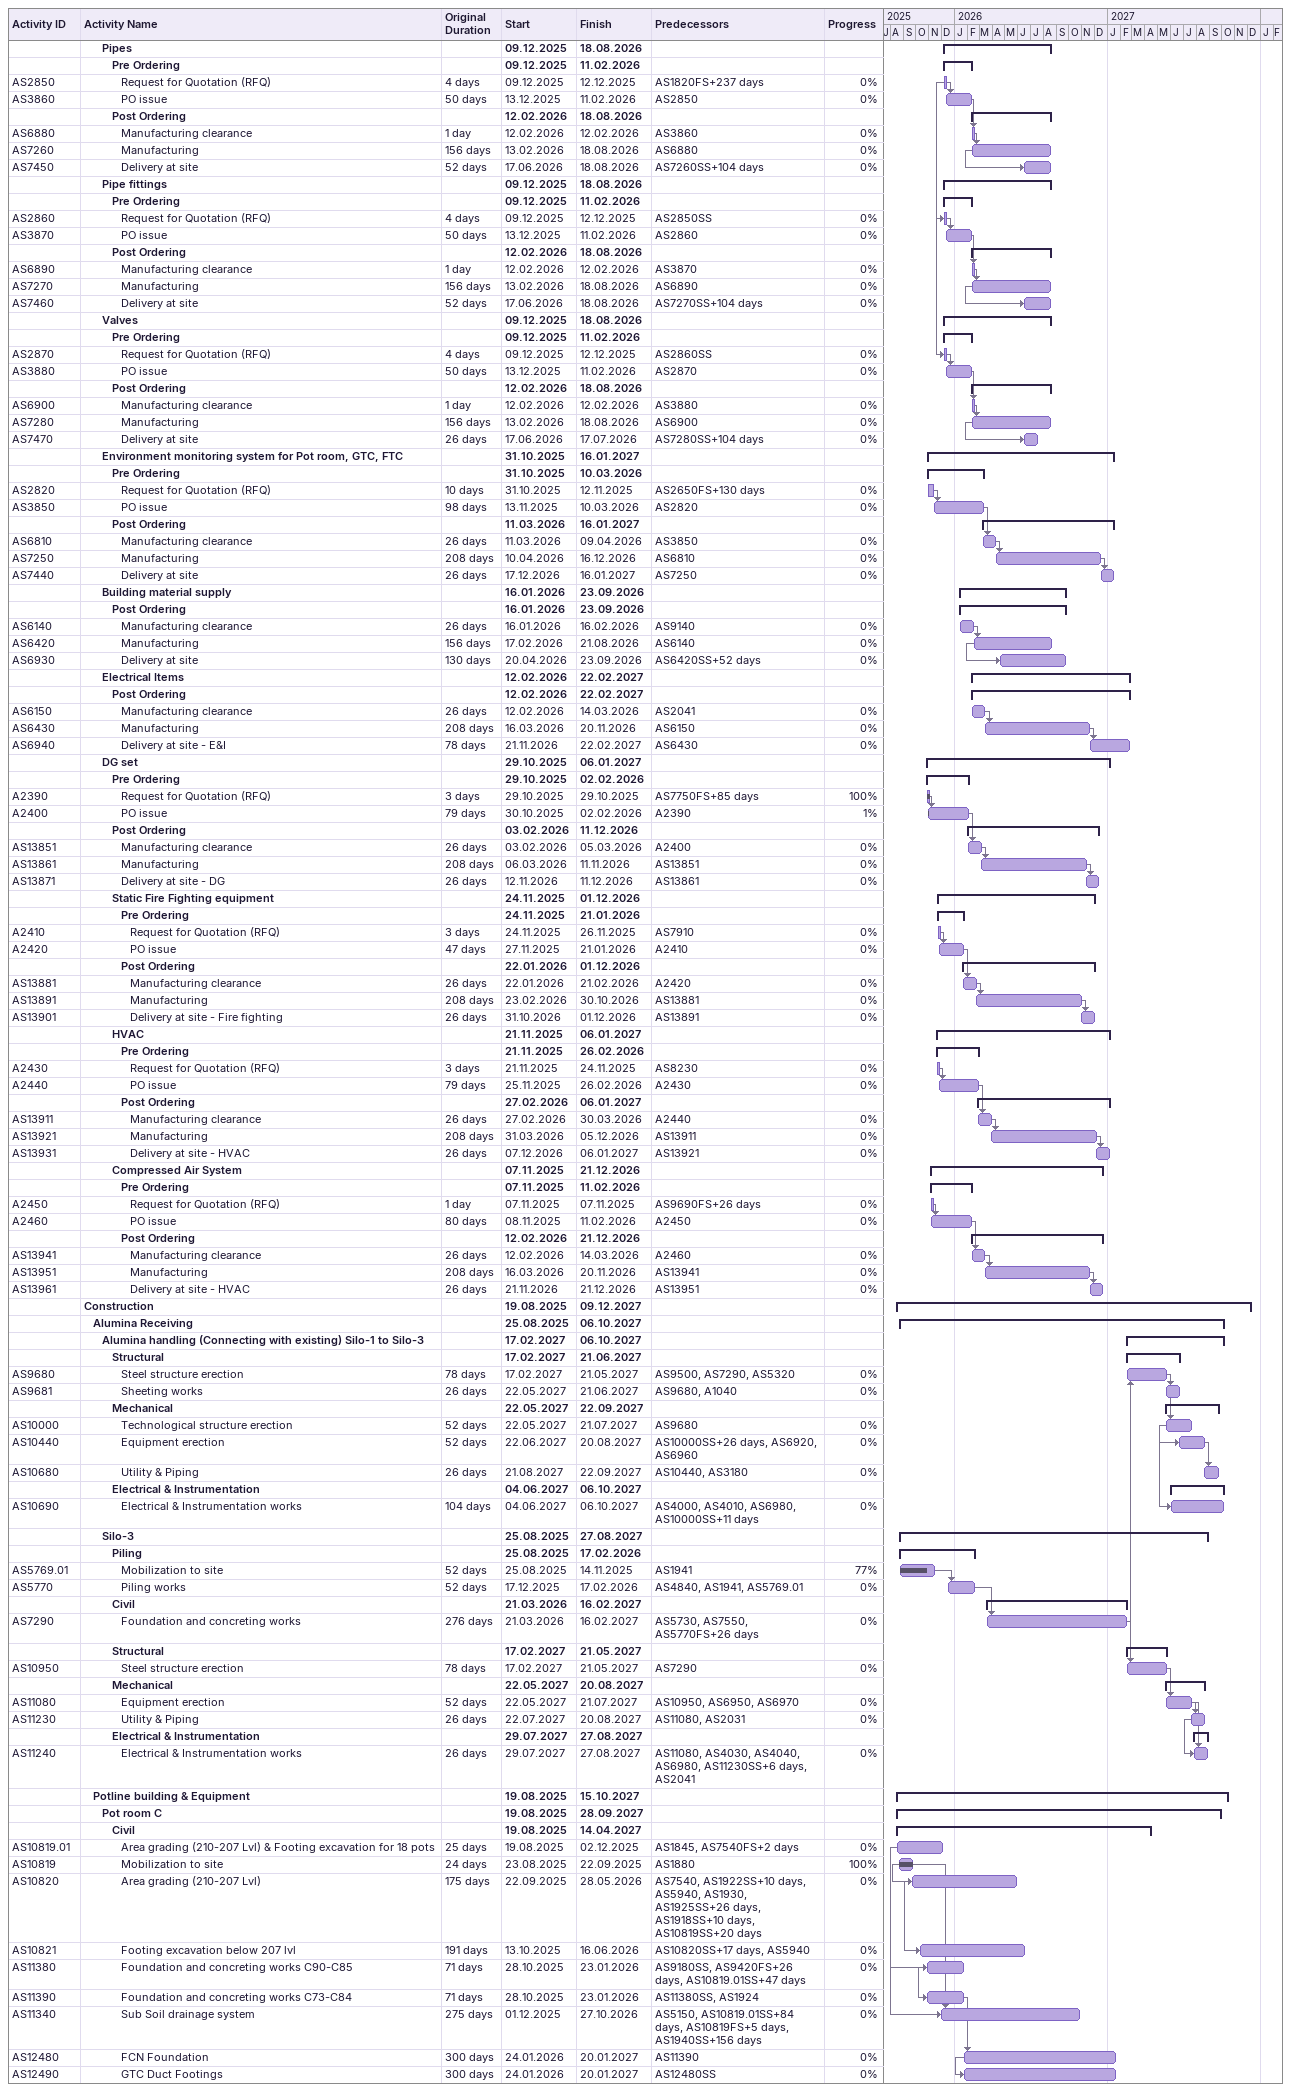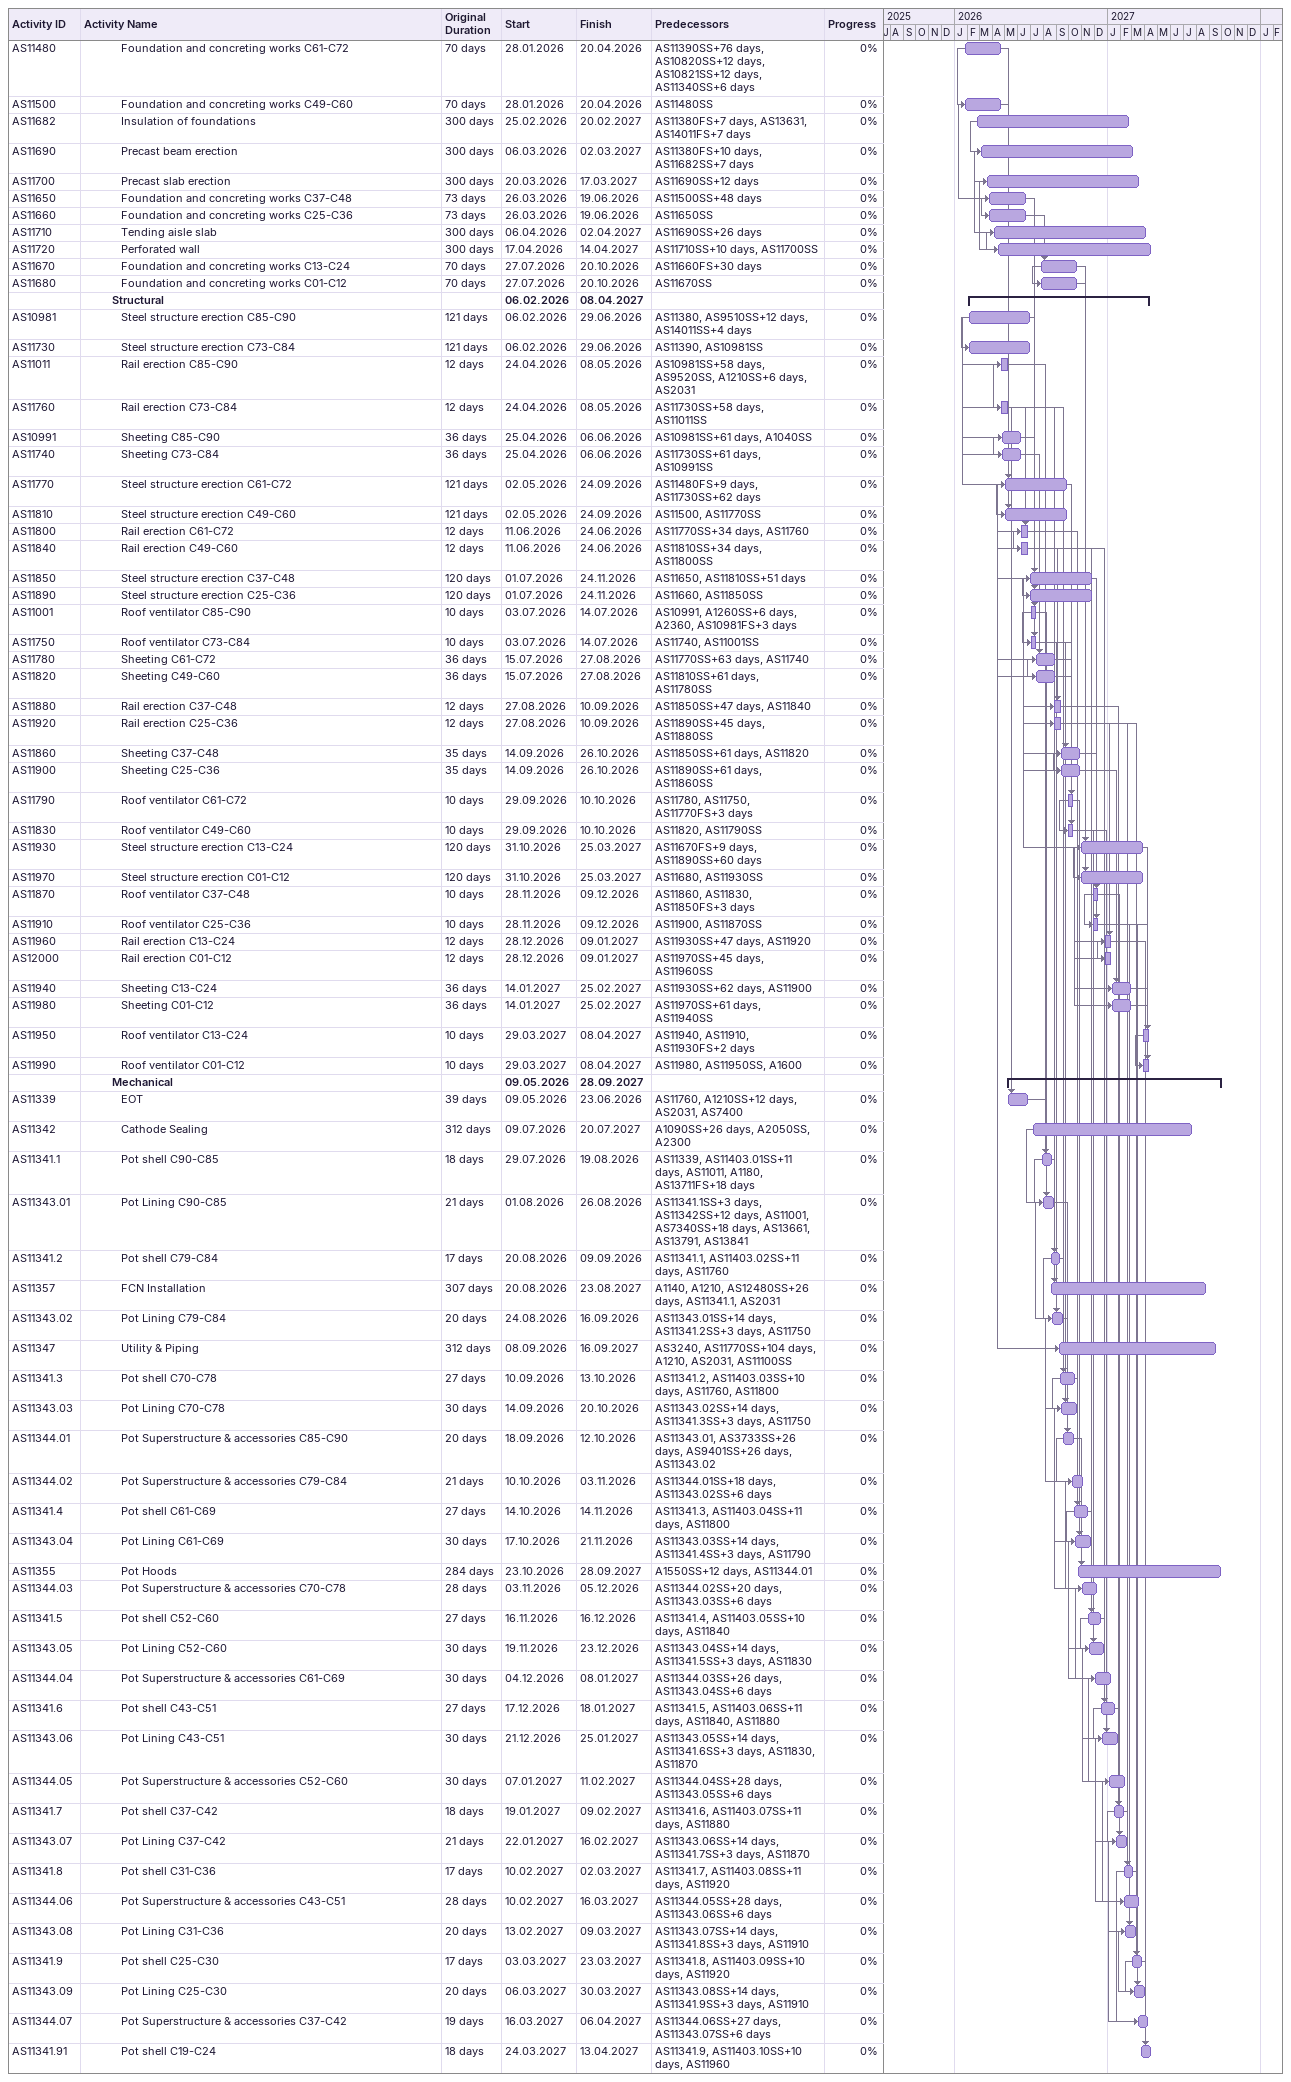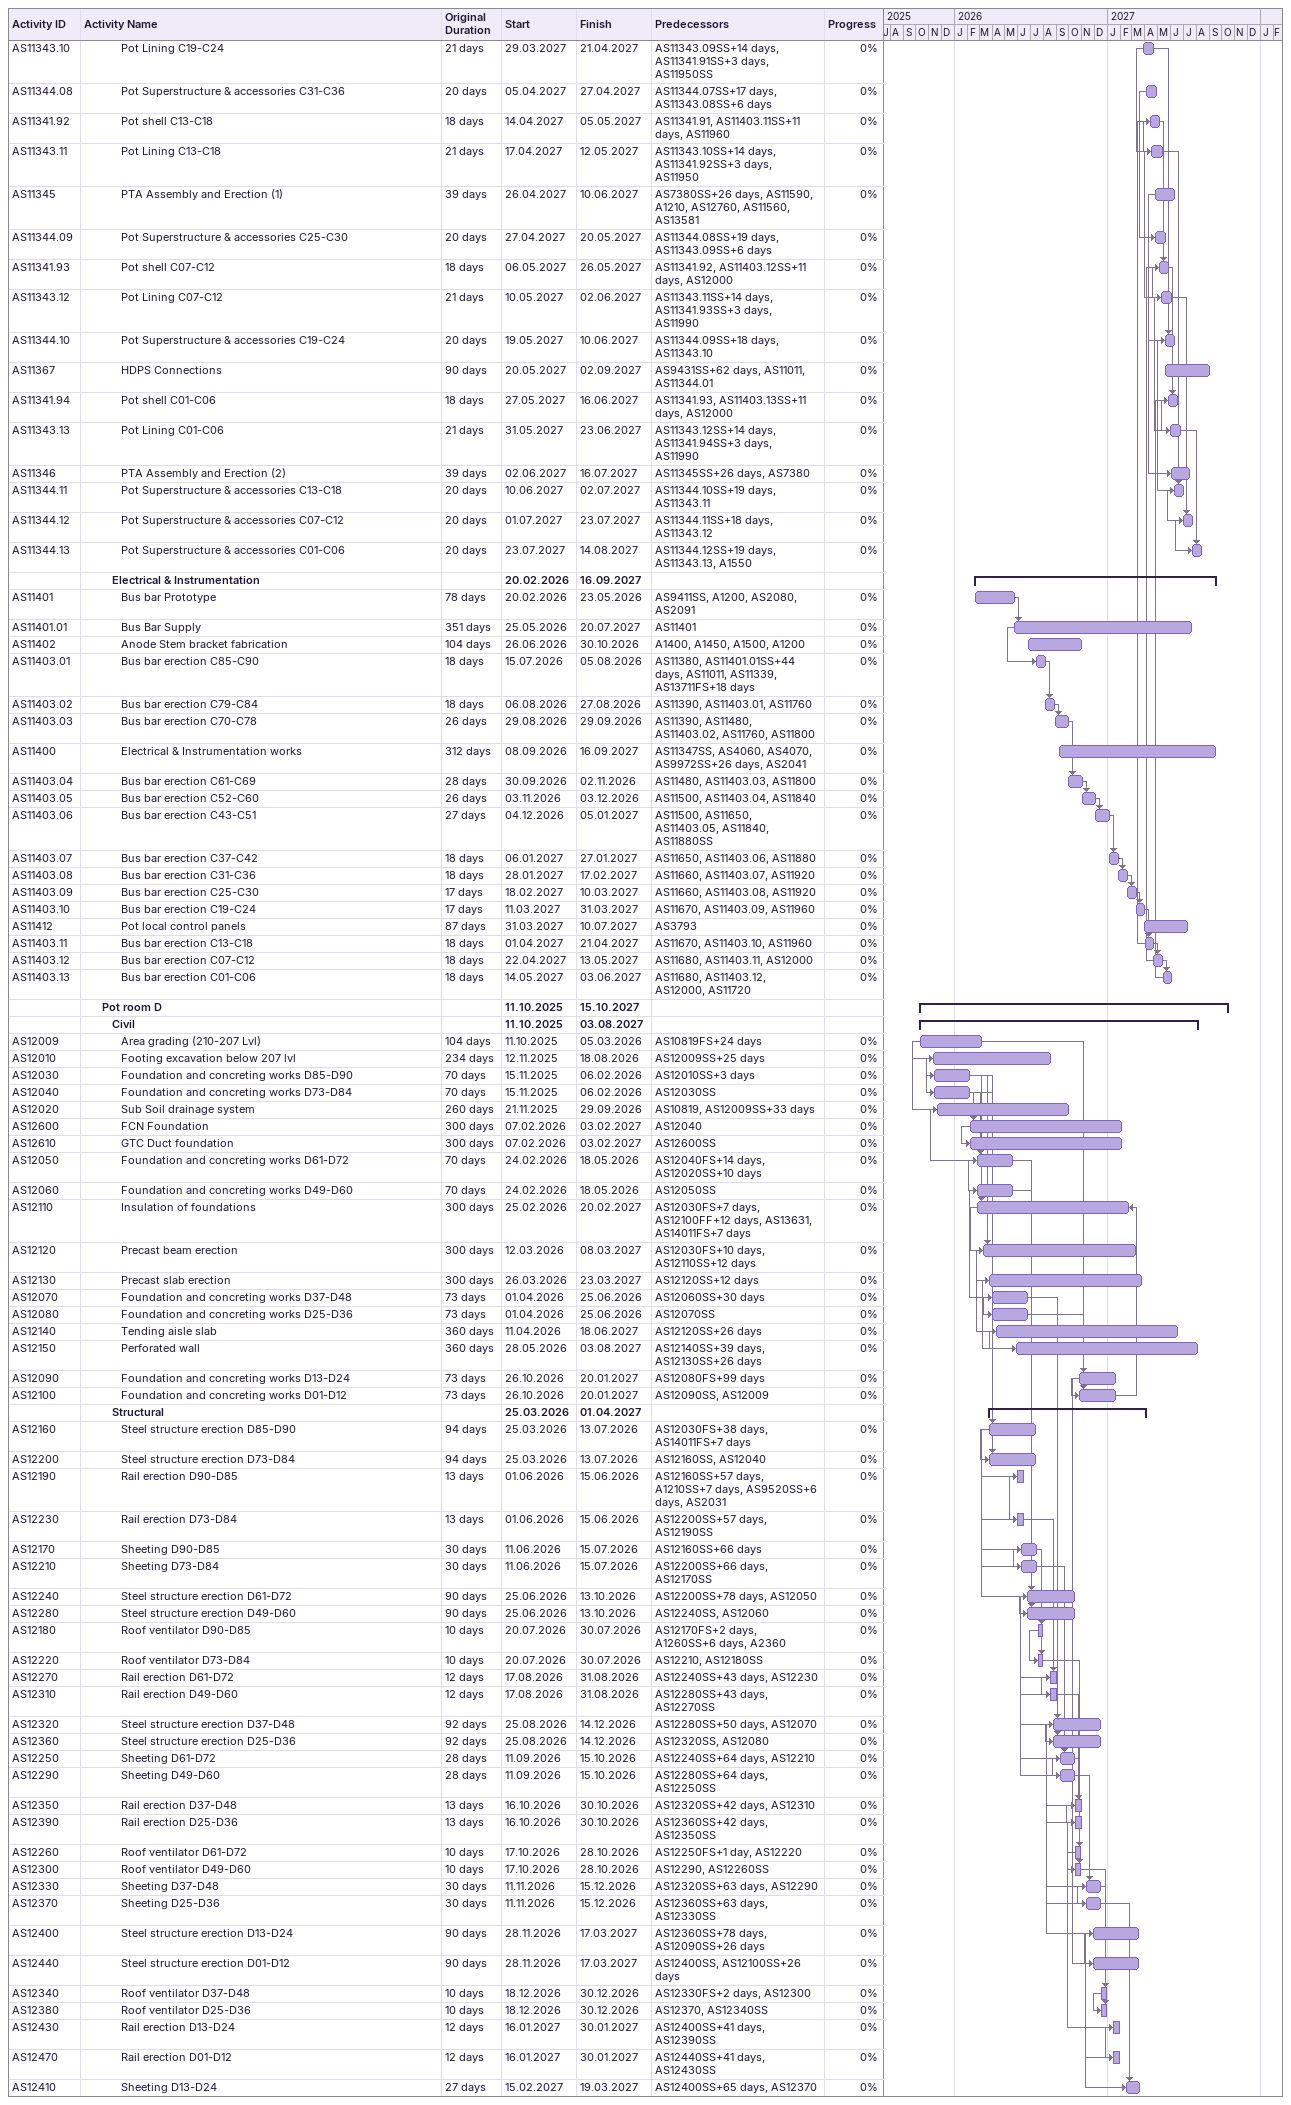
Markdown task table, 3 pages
| ID | Level | Task | Original duration | Start | Finish | Predecessors | % complete |
|---|---|---|---|---|---|---|---|
|  | 3 | **Pipes** |  | 2025-12-09 | 2026-08-18 |  |  |
|  | 4 | **Pre Ordering** |  | 2025-12-09 | 2026-02-11 |  |  |
| AS2850 | 5 | Request for Quotation (RFQ) | 4d | 2025-12-09 | 2025-12-12 | AS1820FS+237d | 0 |
| AS3860 | 5 | PO issue | 50d | 2025-12-13 | 2026-02-11 | AS2850 | 0 |
|  | 4 | **Post Ordering** |  | 2026-02-12 | 2026-08-18 |  |  |
| AS6880 | 5 | Manufacturing clearance | 1d | 2026-02-12 | 2026-02-12 | AS3860 | 0 |
| AS7260 | 5 | Manufacturing | 156d | 2026-02-13 | 2026-08-18 | AS6880 | 0 |
| AS7450 | 5 | Delivery at site | 52d | 2026-06-17 | 2026-08-18 | AS7260SS+104d | 0 |
|  | 3 | **Pipe fittings** |  | 2025-12-09 | 2026-08-18 |  |  |
|  | 4 | **Pre Ordering** |  | 2025-12-09 | 2026-02-11 |  |  |
| AS2860 | 5 | Request for Quotation (RFQ) | 4d | 2025-12-09 | 2025-12-12 | AS2850SS | 0 |
| AS3870 | 5 | PO issue | 50d | 2025-12-13 | 2026-02-11 | AS2860 | 0 |
|  | 4 | **Post Ordering** |  | 2026-02-12 | 2026-08-18 |  |  |
| AS6890 | 5 | Manufacturing clearance | 1d | 2026-02-12 | 2026-02-12 | AS3870 | 0 |
| AS7270 | 5 | Manufacturing | 156d | 2026-02-13 | 2026-08-18 | AS6890 | 0 |
| AS7460 | 5 | Delivery at site | 52d | 2026-06-17 | 2026-08-18 | AS7270SS+104d | 0 |
|  | 3 | **Valves** |  | 2025-12-09 | 2026-08-18 |  |  |
|  | 4 | **Pre Ordering** |  | 2025-12-09 | 2026-02-11 |  |  |
| AS2870 | 5 | Request for Quotation (RFQ) | 4d | 2025-12-09 | 2025-12-12 | AS2860SS | 0 |
| AS3880 | 5 | PO issue | 50d | 2025-12-13 | 2026-02-11 | AS2870 | 0 |
|  | 4 | **Post Ordering** |  | 2026-02-12 | 2026-08-18 |  |  |
| AS6900 | 5 | Manufacturing clearance | 1d | 2026-02-12 | 2026-02-12 | AS3880 | 0 |
| AS7280 | 5 | Manufacturing | 156d | 2026-02-13 | 2026-08-18 | AS6900 | 0 |
| AS7470 | 5 | Delivery at site | 26d | 2026-06-17 | 2026-07-17 | AS7280SS+104d | 0 |
|  | 3 | **Environment monitoring system for Pot room, GTC, FTC** |  | 2025-10-31 | 2027-01-16 |  |  |
|  | 4 | **Pre Ordering** |  | 2025-10-31 | 2026-03-10 |  |  |
| AS2820 | 5 | Request for Quotation (RFQ) | 10d | 2025-10-31 | 2025-11-12 | AS2650FS+130d | 0 |
| AS3850 | 5 | PO issue | 98d | 2025-11-13 | 2026-03-10 | AS2820 | 0 |
|  | 4 | **Post Ordering** |  | 2026-03-11 | 2027-01-16 |  |  |
| AS6810 | 5 | Manufacturing clearance | 26d | 2026-03-11 | 2026-04-09 | AS3850 | 0 |
| AS7250 | 5 | Manufacturing | 208d | 2026-04-10 | 2026-12-16 | AS6810 | 0 |
| AS7440 | 5 | Delivery at site | 26d | 2026-12-17 | 2027-01-16 | AS7250 | 0 |
|  | 3 | **Building material supply** |  | 2026-01-16 | 2026-09-23 |  |  |
|  | 4 | **Post Ordering** |  | 2026-01-16 | 2026-09-23 |  |  |
| AS6140 | 5 | Manufacturing clearance | 26d | 2026-01-16 | 2026-02-16 | AS9140 | 0 |
| AS6420 | 5 | Manufacturing | 156d | 2026-02-17 | 2026-08-21 | AS6140 | 0 |
| AS6930 | 5 | Delivery at site | 130d | 2026-04-20 | 2026-09-23 | AS6420SS+52d | 0 |
|  | 3 | **Electrical Items** |  | 2026-02-12 | 2027-02-22 |  |  |
|  | 4 | **Post Ordering** |  | 2026-02-12 | 2027-02-22 |  |  |
| AS6150 | 5 | Manufacturing clearance | 26d | 2026-02-12 | 2026-03-14 | AS2041 | 0 |
| AS6430 | 5 | Manufacturing | 208d | 2026-03-16 | 2026-11-20 | AS6150 | 0 |
| AS6940 | 5 | Delivery at site - E&I | 78d | 2026-11-21 | 2027-02-22 | AS6430 | 0 |
|  | 3 | **DG set** |  | 2025-10-29 | 2027-01-06 |  |  |
|  | 4 | **Pre Ordering** |  | 2025-10-29 | 2026-02-02 |  |  |
| A2390 | 5 | Request for Quotation (RFQ) | 3d | 2025-10-29 | 2025-10-29 | AS7750FS+85d | 100 |
| A2400 | 5 | PO issue | 79d | 2025-10-30 | 2026-02-02 | A2390 | 1 |
|  | 4 | **Post Ordering** |  | 2026-02-03 | 2026-12-11 |  |  |
| AS13851 | 5 | Manufacturing clearance | 26d | 2026-02-03 | 2026-03-05 | A2400 | 0 |
| AS13861 | 5 | Manufacturing | 208d | 2026-03-06 | 2026-11-11 | AS13851 | 0 |
| AS13871 | 5 | Delivery at site - DG | 26d | 2026-11-12 | 2026-12-11 | AS13861 | 0 |
|  | 4 | **Static Fire Fighting equipment** |  | 2025-11-24 | 2026-12-01 |  |  |
|  | 5 | **Pre Ordering** |  | 2025-11-24 | 2026-01-21 |  |  |
| A2410 | 6 | Request for Quotation (RFQ) | 3d | 2025-11-24 | 2025-11-26 | AS7910 | 0 |
| A2420 | 6 | PO issue | 47d | 2025-11-27 | 2026-01-21 | A2410 | 0 |
|  | 5 | **Post Ordering** |  | 2026-01-22 | 2026-12-01 |  |  |
| AS13881 | 6 | Manufacturing clearance | 26d | 2026-01-22 | 2026-02-21 | A2420 | 0 |
| AS13891 | 6 | Manufacturing | 208d | 2026-02-23 | 2026-10-30 | AS13881 | 0 |
| AS13901 | 6 | Delivery at site - Fire fighting | 26d | 2026-10-31 | 2026-12-01 | AS13891 | 0 |
|  | 4 | **HVAC** |  | 2025-11-21 | 2027-01-06 |  |  |
|  | 5 | **Pre Ordering** |  | 2025-11-21 | 2026-02-26 |  |  |
| A2430 | 6 | Request for Quotation (RFQ) | 3d | 2025-11-21 | 2025-11-24 | AS8230 | 0 |
| A2440 | 6 | PO issue | 79d | 2025-11-25 | 2026-02-26 | A2430 | 0 |
|  | 5 | **Post Ordering** |  | 2026-02-27 | 2027-01-06 |  |  |
| AS13911 | 6 | Manufacturing clearance | 26d | 2026-02-27 | 2026-03-30 | A2440 | 0 |
| AS13921 | 6 | Manufacturing | 208d | 2026-03-31 | 2026-12-05 | AS13911 | 0 |
| AS13931 | 6 | Delivery at site - HVAC | 26d | 2026-12-07 | 2027-01-06 | AS13921 | 0 |
|  | 4 | **Compressed Air System** |  | 2025-11-07 | 2026-12-21 |  |  |
|  | 5 | **Pre Ordering** |  | 2025-11-07 | 2026-02-11 |  |  |
| A2450 | 6 | Request for Quotation (RFQ) | 1d | 2025-11-07 | 2025-11-07 | AS9690FS+26d | 0 |
| A2460 | 6 | PO issue | 80d | 2025-11-08 | 2026-02-11 | A2450 | 0 |
|  | 5 | **Post Ordering** |  | 2026-02-12 | 2026-12-21 |  |  |
| AS13941 | 6 | Manufacturing clearance | 26d | 2026-02-12 | 2026-03-14 | A2460 | 0 |
| AS13951 | 6 | Manufacturing | 208d | 2026-03-16 | 2026-11-20 | AS13941 | 0 |
| AS13961 | 6 | Delivery at site - HVAC | 26d | 2026-11-21 | 2026-12-21 | AS13951 | 0 |
|  | 1 | **Construction** |  | 2025-08-19 | 2027-12-09 |  |  |
|  | 2 | **Alumina Receiving** |  | 2025-08-25 | 2027-10-06 |  |  |
|  | 3 | **Alumina handling (Connecting with existing) Silo-1 to Silo-3** |  | 2027-02-17 | 2027-10-06 |  |  |
|  | 4 | **Structural** |  | 2027-02-17 | 2027-06-21 |  |  |
| AS9680 | 5 | Steel structure erection | 78d | 2027-02-17 | 2027-05-21 | AS9500, AS7290, AS5320 | 0 |
| AS9681 | 5 | Sheeting works | 26d | 2027-05-22 | 2027-06-21 | AS9680, A1040 | 0 |
|  | 4 | **Mechanical** |  | 2027-05-22 | 2027-09-22 |  |  |
| AS10000 | 5 | Technological structure erection | 52d | 2027-05-22 | 2027-07-21 | AS9680 | 0 |
| AS10440 | 5 | Equipment erection | 52d | 2027-06-22 | 2027-08-20 | AS10000SS+26d, AS6920, AS6960 | 0 |
| AS10680 | 5 | Utility & Piping | 26d | 2027-08-21 | 2027-09-22 | AS10440, AS3180 | 0 |
|  | 4 | **Electrical & Instrumentation** |  | 2027-06-04 | 2027-10-06 |  |  |
| AS10690 | 5 | Electrical & Instrumentation works | 104d | 2027-06-04 | 2027-10-06 | AS4000, AS4010, AS6980, AS10000SS+11d | 0 |
|  | 3 | **Silo-3** |  | 2025-08-25 | 2027-08-27 |  |  |
|  | 4 | **Piling** |  | 2025-08-25 | 2026-02-17 |  |  |
| AS5769.01 | 5 | Mobilization to site | 52d | 2025-08-25 | 2025-11-14 | AS1941 | 77 |
| AS5770 | 5 | Piling works | 52d | 2025-12-17 | 2026-02-17 | AS4840, AS1941, AS5769.01 | 0 |
|  | 4 | **Civil** |  | 2026-03-21 | 2027-02-16 |  |  |
| AS7290 | 5 | Foundation and concreting works | 276d | 2026-03-21 | 2027-02-16 | AS5730, AS7550, AS5770FS+26d | 0 |
|  | 4 | **Structural** |  | 2027-02-17 | 2027-05-21 |  |  |
| AS10950 | 5 | Steel structure erection | 78d | 2027-02-17 | 2027-05-21 | AS7290 | 0 |
|  | 4 | **Mechanical** |  | 2027-05-22 | 2027-08-20 |  |  |
| AS11080 | 5 | Equipment erection | 52d | 2027-05-22 | 2027-07-21 | AS10950, AS6950, AS6970 | 0 |
| AS11230 | 5 | Utility & Piping | 26d | 2027-07-22 | 2027-08-20 | AS11080, AS2031 | 0 |
|  | 4 | **Electrical & Instrumentation** |  | 2027-07-29 | 2027-08-27 |  |  |
| AS11240 | 5 | Electrical & Instrumentation works | 26d | 2027-07-29 | 2027-08-27 | AS11080, AS4030, AS4040, AS6980, AS11230SS+6d, AS2041 | 0 |
|  | 2 | **Potline building & Equipment** |  | 2025-08-19 | 2027-10-15 |  |  |
|  | 3 | **Pot room C** |  | 2025-08-19 | 2027-09-28 |  |  |
|  | 4 | **Civil** |  | 2025-08-19 | 2027-04-14 |  |  |
| AS10819.01 | 5 | Area grading (210-207 Lvl) & Footing excavation for 18 pots | 25d | 2025-08-19 | 2025-12-02 | AS1845, AS7540FS+2d | 0 |
| AS10819 | 5 | Mobilization to site | 24d | 2025-08-23 | 2025-09-22 | AS1880 | 100 |
| AS10820 | 5 | Area grading (210-207 Lvl) | 175d | 2025-09-22 | 2026-05-28 | AS7540, AS1922SS+10d, AS5940, AS1930, AS1925SS+26d, AS1918SS+10d, AS10819SS+20d | 0 |
| AS10821 | 5 | Footing excavation below 207 lvl | 191d | 2025-10-13 | 2026-06-16 | AS10820SS+17d, AS5940 | 0 |
| AS11380 | 5 | Foundation and concreting works C90-C85 | 71d | 2025-10-28 | 2026-01-23 | AS9180SS, AS9420FS+26d, AS10819.01SS+47d | 0 |
| AS11390 | 5 | Foundation and concreting works C73-C84 | 71d | 2025-10-28 | 2026-01-23 | AS11380SS, AS1924 | 0 |
| AS11340 | 5 | Sub Soil drainage system | 275d | 2025-12-01 | 2026-10-27 | AS5150, AS10819.01SS+84d, AS10819FS+5d, AS1940SS+156d | 0 |
| AS12480 | 5 | FCN Foundation | 300d | 2026-01-24 | 2027-01-20 | AS11390 | 0 |
| AS12490 | 5 | GTC Duct Footings | 300d | 2026-01-24 | 2027-01-20 | AS12480SS | 0 |
| AS11480 | 5 | Foundation and concreting works C61-C72 | 70d | 2026-01-28 | 2026-04-20 | AS11390SS+76d, AS10820SS+12d, AS10821SS+12d, AS11340SS+6d | 0 |
| AS11500 | 5 | Foundation and concreting works C49-C60 | 70d | 2026-01-28 | 2026-04-20 | AS11480SS | 0 |
| AS11682 | 5 | Insulation of foundations | 300d | 2026-02-25 | 2027-02-20 | AS11380FS+7d, AS13631, AS14011FS+7d | 0 |
| AS11690 | 5 | Precast beam erection | 300d | 2026-03-06 | 2027-03-02 | AS11380FS+10d, AS11682SS+7d | 0 |
| AS11700 | 5 | Precast slab erection | 300d | 2026-03-20 | 2027-03-17 | AS11690SS+12d | 0 |
| AS11650 | 5 | Foundation and concreting works C37-C48 | 73d | 2026-03-26 | 2026-06-19 | AS11500SS+48d | 0 |
| AS11660 | 5 | Foundation and concreting works C25-C36 | 73d | 2026-03-26 | 2026-06-19 | AS11650SS | 0 |
| AS11710 | 5 | Tending aisle slab | 300d | 2026-04-06 | 2027-04-02 | AS11690SS+26d | 0 |
| AS11720 | 5 | Perforated wall | 300d | 2026-04-17 | 2027-04-14 | AS11710SS+10d, AS11700SS | 0 |
| AS11670 | 5 | Foundation and concreting works C13-C24 | 70d | 2026-07-27 | 2026-10-20 | AS11660FS+30d | 0 |
| AS11680 | 5 | Foundation and concreting works C01-C12 | 70d | 2026-07-27 | 2026-10-20 | AS11670SS | 0 |
|  | 4 | **Structural** |  | 2026-02-06 | 2027-04-08 |  |  |
| AS10981 | 5 | Steel structure erection C85-C90 | 121d | 2026-02-06 | 2026-06-29 | AS11380, AS9510SS+12d, AS14011SS+4d | 0 |
| AS11730 | 5 | Steel structure erection C73-C84 | 121d | 2026-02-06 | 2026-06-29 | AS11390, AS10981SS | 0 |
| AS11011 | 5 | Rail erection C85-C90 | 12d | 2026-04-24 | 2026-05-08 | AS10981SS+58d, AS9520SS, A1210SS+6d, AS2031 | 0 |
| AS11760 | 5 | Rail erection C73-C84 | 12d | 2026-04-24 | 2026-05-08 | AS11730SS+58d, AS11011SS | 0 |
| AS10991 | 5 | Sheeting C85-C90 | 36d | 2026-04-25 | 2026-06-06 | AS10981SS+61d, A1040SS | 0 |
| AS11740 | 5 | Sheeting C73-C84 | 36d | 2026-04-25 | 2026-06-06 | AS11730SS+61d, AS10991SS | 0 |
| AS11770 | 5 | Steel structure erection C61-C72 | 121d | 2026-05-02 | 2026-09-24 | AS11480FS+9d, AS11730SS+62d | 0 |
| AS11810 | 5 | Steel structure erection C49-C60 | 121d | 2026-05-02 | 2026-09-24 | AS11500, AS11770SS | 0 |
| AS11800 | 5 | Rail erection C61-C72 | 12d | 2026-06-11 | 2026-06-24 | AS11770SS+34d, AS11760 | 0 |
| AS11840 | 5 | Rail erection C49-C60 | 12d | 2026-06-11 | 2026-06-24 | AS11810SS+34d, AS11800SS | 0 |
| AS11850 | 5 | Steel structure erection C37-C48 | 120d | 2026-07-01 | 2026-11-24 | AS11650, AS11810SS+51d | 0 |
| AS11890 | 5 | Steel structure erection C25-C36 | 120d | 2026-07-01 | 2026-11-24 | AS11660, AS11850SS | 0 |
| AS11001 | 5 | Roof ventilator C85-C90 | 10d | 2026-07-03 | 2026-07-14 | AS10991, A1260SS+6d, A2360, AS10981FS+3d | 0 |
| AS11750 | 5 | Roof ventilator C73-C84 | 10d | 2026-07-03 | 2026-07-14 | AS11740, AS11001SS | 0 |
| AS11780 | 5 | Sheeting C61-C72 | 36d | 2026-07-15 | 2026-08-27 | AS11770SS+63d, AS11740 | 0 |
| AS11820 | 5 | Sheeting C49-C60 | 36d | 2026-07-15 | 2026-08-27 | AS11810SS+61d, AS11780SS | 0 |
| AS11880 | 5 | Rail erection C37-C48 | 12d | 2026-08-27 | 2026-09-10 | AS11850SS+47d, AS11840 | 0 |
| AS11920 | 5 | Rail erection C25-C36 | 12d | 2026-08-27 | 2026-09-10 | AS11890SS+45d, AS11880SS | 0 |
| AS11860 | 5 | Sheeting C37-C48 | 35d | 2026-09-14 | 2026-10-26 | AS11850SS+61d, AS11820 | 0 |
| AS11900 | 5 | Sheeting C25-C36 | 35d | 2026-09-14 | 2026-10-26 | AS11890SS+61d, AS11860SS | 0 |
| AS11790 | 5 | Roof ventilator C61-C72 | 10d | 2026-09-29 | 2026-10-10 | AS11780, AS11750, AS11770FS+3d | 0 |
| AS11830 | 5 | Roof ventilator C49-C60 | 10d | 2026-09-29 | 2026-10-10 | AS11820, AS11790SS | 0 |
| AS11930 | 5 | Steel structure erection C13-C24 | 120d | 2026-10-31 | 2027-03-25 | AS11670FS+9d, AS11890SS+60d | 0 |
| AS11970 | 5 | Steel structure erection C01-C12 | 120d | 2026-10-31 | 2027-03-25 | AS11680, AS11930SS | 0 |
| AS11870 | 5 | Roof ventilator C37-C48 | 10d | 2026-11-28 | 2026-12-09 | AS11860, AS11830, AS11850FS+3d | 0 |
| AS11910 | 5 | Roof ventilator C25-C36 | 10d | 2026-11-28 | 2026-12-09 | AS11900, AS11870SS | 0 |
| AS11960 | 5 | Rail erection C13-C24 | 12d | 2026-12-28 | 2027-01-09 | AS11930SS+47d, AS11920 | 0 |
| AS12000 | 5 | Rail erection C01-C12 | 12d | 2026-12-28 | 2027-01-09 | AS11970SS+45d, AS11960SS | 0 |
| AS11940 | 5 | Sheeting C13-C24 | 36d | 2027-01-14 | 2027-02-25 | AS11930SS+62d, AS11900 | 0 |
| AS11980 | 5 | Sheeting C01-C12 | 36d | 2027-01-14 | 2027-02-25 | AS11970SS+61d, AS11940SS | 0 |
| AS11950 | 5 | Roof ventilator C13-C24 | 10d | 2027-03-29 | 2027-04-08 | AS11940, AS11910, AS11930FS+2d | 0 |
| AS11990 | 5 | Roof ventilator C01-C12 | 10d | 2027-03-29 | 2027-04-08 | AS11980, AS11950SS, A1600 | 0 |
|  | 4 | **Mechanical** |  | 2026-05-09 | 2027-09-28 |  |  |
| AS11339 | 5 | EOT | 39d | 2026-05-09 | 2026-06-23 | AS11760, A1210SS+12d, AS2031, AS7400 | 0 |
| AS11342 | 5 | Cathode Sealing | 312d | 2026-07-09 | 2027-07-20 | A1090SS+26d, A2050SS, A2300 | 0 |
| AS11341.1 | 5 | Pot shell C90-C85 | 18d | 2026-07-29 | 2026-08-19 | AS11339, AS11403.01SS+11d, AS11011, A1180, AS13711FS+18d | 0 |
| AS11343.01 | 5 | Pot Lining C90-C85 | 21d | 2026-08-01 | 2026-08-26 | AS11341.1SS+3d, AS11342SS+12d, AS11001, AS7340SS+18d, AS13661, AS13791, AS13841 | 0 |
| AS11341.2 | 5 | Pot shell C79-C84 | 17d | 2026-08-20 | 2026-09-09 | AS11341.1, AS11403.02SS+11d, AS11760 | 0 |
| AS11357 | 5 | FCN Installation | 307d | 2026-08-20 | 2027-08-23 | A1140, A1210, AS12480SS+26d, AS11341.1, AS2031 | 0 |
| AS11343.02 | 5 | Pot Lining C79-C84 | 20d | 2026-08-24 | 2026-09-16 | AS11343.01SS+14d, AS11341.2SS+3d, AS11750 | 0 |
| AS11347 | 5 | Utility & Piping | 312d | 2026-09-08 | 2027-09-16 | AS3240, AS11770SS+104d, A1210, AS2031, AS11100SS | 0 |
| AS11341.3 | 5 | Pot shell C70-C78 | 27d | 2026-09-10 | 2026-10-13 | AS11341.2, AS11403.03SS+10d, AS11760, AS11800 | 0 |
| AS11343.03 | 5 | Pot Lining C70-C78 | 30d | 2026-09-14 | 2026-10-20 | AS11343.02SS+14d, AS11341.3SS+3d, AS11750 | 0 |
| AS11344.01 | 5 | Pot Superstructure & accessories C85-C90 | 20d | 2026-09-18 | 2026-10-12 | AS11343.01, AS3733SS+26d, AS9401SS+26d, AS11343.02 | 0 |
| AS11344.02 | 5 | Pot Superstructure & accessories C79-C84 | 21d | 2026-10-10 | 2026-11-03 | AS11344.01SS+18d, AS11343.02SS+6d | 0 |
| AS11341.4 | 5 | Pot shell C61-C69 | 27d | 2026-10-14 | 2026-11-14 | AS11341.3, AS11403.04SS+11d, AS11800 | 0 |
| AS11343.04 | 5 | Pot Lining C61-C69 | 30d | 2026-10-17 | 2026-11-21 | AS11343.03SS+14d, AS11341.4SS+3d, AS11790 | 0 |
| AS11355 | 5 | Pot Hoods | 284d | 2026-10-23 | 2027-09-28 | A1550SS+12d, AS11344.01 | 0 |
| AS11344.03 | 5 | Pot Superstructure & accessories C70-C78 | 28d | 2026-11-03 | 2026-12-05 | AS11344.02SS+20d, AS11343.03SS+6d | 0 |
| AS11341.5 | 5 | Pot shell C52-C60 | 27d | 2026-11-16 | 2026-12-16 | AS11341.4, AS11403.05SS+10d, AS11840 | 0 |
| AS11343.05 | 5 | Pot Lining C52-C60 | 30d | 2026-11-19 | 2026-12-23 | AS11343.04SS+14d, AS11341.5SS+3d, AS11830 | 0 |
| AS11344.04 | 5 | Pot Superstructure & accessories C61-C69 | 30d | 2026-12-04 | 2027-01-08 | AS11344.03SS+26d, AS11343.04SS+6d | 0 |
| AS11341.6 | 5 | Pot shell C43-C51 | 27d | 2026-12-17 | 2027-01-18 | AS11341.5, AS11403.06SS+11d, AS11840, AS11880 | 0 |
| AS11343.06 | 5 | Pot Lining C43-C51 | 30d | 2026-12-21 | 2027-01-25 | AS11343.05SS+14d, AS11341.6SS+3d, AS11830, AS11870 | 0 |
| AS11344.05 | 5 | Pot Superstructure & accessories C52-C60 | 30d | 2027-01-07 | 2027-02-11 | AS11344.04SS+28d, AS11343.05SS+6d | 0 |
| AS11341.7 | 5 | Pot shell C37-C42 | 18d | 2027-01-19 | 2027-02-09 | AS11341.6, AS11403.07SS+11d, AS11880 | 0 |
| AS11343.07 | 5 | Pot Lining C37-C42 | 21d | 2027-01-22 | 2027-02-16 | AS11343.06SS+14d, AS11341.7SS+3d, AS11870 | 0 |
| AS11341.8 | 5 | Pot shell C31-C36 | 17d | 2027-02-10 | 2027-03-02 | AS11341.7, AS11403.08SS+11d, AS11920 | 0 |
| AS11344.06 | 5 | Pot Superstructure & accessories C43-C51 | 28d | 2027-02-10 | 2027-03-16 | AS11344.05SS+28d, AS11343.06SS+6d | 0 |
| AS11343.08 | 5 | Pot Lining C31-C36 | 20d | 2027-02-13 | 2027-03-09 | AS11343.07SS+14d, AS11341.8SS+3d, AS11910 | 0 |
| AS11341.9 | 5 | Pot shell C25-C30 | 17d | 2027-03-03 | 2027-03-23 | AS11341.8, AS11403.09SS+10d, AS11920 | 0 |
| AS11343.09 | 5 | Pot Lining C25-C30 | 20d | 2027-03-06 | 2027-03-30 | AS11343.08SS+14d, AS11341.9SS+3d, AS11910 | 0 |
| AS11344.07 | 5 | Pot Superstructure & accessories C37-C42 | 19d | 2027-03-16 | 2027-04-06 | AS11344.06SS+27d, AS11343.07SS+6d | 0 |
| AS11341.91 | 5 | Pot shell C19-C24 | 18d | 2027-03-24 | 2027-04-13 | AS11341.9, AS11403.10SS+10d, AS11960 | 0 |
| AS11343.10 | 5 | Pot Lining C19-C24 | 21d | 2027-03-29 | 2027-04-21 | AS11343.09SS+14d, AS11341.91SS+3d, AS11950SS | 0 |
| AS11344.08 | 5 | Pot Superstructure & accessories C31-C36 | 20d | 2027-04-05 | 2027-04-27 | AS11344.07SS+17d, AS11343.08SS+6d | 0 |
| AS11341.92 | 5 | Pot shell C13-C18 | 18d | 2027-04-14 | 2027-05-05 | AS11341.91, AS11403.11SS+11d, AS11960 | 0 |
| AS11343.11 | 5 | Pot Lining C13-C18 | 21d | 2027-04-17 | 2027-05-12 | AS11343.10SS+14d, AS11341.92SS+3d, AS11950 | 0 |
| AS11345 | 5 | PTA Assembly and Erection (1) | 39d | 2027-04-26 | 2027-06-10 | AS7380SS+26d, AS11590, A1210, AS12760, AS11560, AS13581 | 0 |
| AS11344.09 | 5 | Pot Superstructure & accessories C25-C30 | 20d | 2027-04-27 | 2027-05-20 | AS11344.08SS+19d, AS11343.09SS+6d | 0 |
| AS11341.93 | 5 | Pot shell C07-C12 | 18d | 2027-05-06 | 2027-05-26 | AS11341.92, AS11403.12SS+11d, AS12000 | 0 |
| AS11343.12 | 5 | Pot Lining C07-C12 | 21d | 2027-05-10 | 2027-06-02 | AS11343.11SS+14d, AS11341.93SS+3d, AS11990 | 0 |
| AS11344.10 | 5 | Pot Superstructure & accessories C19-C24 | 20d | 2027-05-19 | 2027-06-10 | AS11344.09SS+18d, AS11343.10 | 0 |
| AS11367 | 5 | HDPS Connections | 90d | 2027-05-20 | 2027-09-02 | AS9431SS+62d, AS11011, AS11344.01 | 0 |
| AS11341.94 | 5 | Pot shell C01-C06 | 18d | 2027-05-27 | 2027-06-16 | AS11341.93, AS11403.13SS+11d, AS12000 | 0 |
| AS11343.13 | 5 | Pot Lining C01-C06 | 21d | 2027-05-31 | 2027-06-23 | AS11343.12SS+14d, AS11341.94SS+3d, AS11990 | 0 |
| AS11346 | 5 | PTA Assembly and Erection (2) | 39d | 2027-06-02 | 2027-07-16 | AS11345SS+26d, AS7380 | 0 |
| AS11344.11 | 5 | Pot Superstructure & accessories C13-C18 | 20d | 2027-06-10 | 2027-07-02 | AS11344.10SS+19d, AS11343.11 | 0 |
| AS11344.12 | 5 | Pot Superstructure & accessories C07-C12 | 20d | 2027-07-01 | 2027-07-23 | AS11344.11SS+18d, AS11343.12 | 0 |
| AS11344.13 | 5 | Pot Superstructure & accessories C01-C06 | 20d | 2027-07-23 | 2027-08-14 | AS11344.12SS+19d, AS11343.13, A1550 | 0 |
|  | 4 | **Electrical & Instrumentation** |  | 2026-02-20 | 2027-09-16 |  |  |
| AS11401 | 5 | Bus bar Prototype | 78d | 2026-02-20 | 2026-05-23 | AS9411SS, A1200, AS2080, AS2091 | 0 |
| AS11401.01 | 5 | Bus Bar Supply | 351d | 2026-05-25 | 2027-07-20 | AS11401 | 0 |
| AS11402 | 5 | Anode Stem bracket fabrication | 104d | 2026-06-26 | 2026-10-30 | A1400, A1450, A1500, A1200 | 0 |
| AS11403.01 | 5 | Bus bar erection C85-C90 | 18d | 2026-07-15 | 2026-08-05 | AS11380, AS11401.01SS+44d, AS11011, AS11339, AS13711FS+18d | 0 |
| AS11403.02 | 5 | Bus bar erection C79-C84 | 18d | 2026-08-06 | 2026-08-27 | AS11390, AS11403.01, AS11760 | 0 |
| AS11403.03 | 5 | Bus bar erection C70-C78 | 26d | 2026-08-29 | 2026-09-29 | AS11390, AS11480, AS11403.02, AS11760, AS11800 | 0 |
| AS11400 | 5 | Electrical & Instrumentation works | 312d | 2026-09-08 | 2027-09-16 | AS11347SS, AS4060, AS4070, AS9972SS+26d, AS2041 | 0 |
| AS11403.04 | 5 | Bus bar erection C61-C69 | 28d | 2026-09-30 | 2026-11-02 | AS11480, AS11403.03, AS11800 | 0 |
| AS11403.05 | 5 | Bus bar erection C52-C60 | 26d | 2026-11-03 | 2026-12-03 | AS11500, AS11403.04, AS11840 | 0 |
| AS11403.06 | 5 | Bus bar erection C43-C51 | 27d | 2026-12-04 | 2027-01-05 | AS11500, AS11650, AS11403.05, AS11840, AS11880SS | 0 |
| AS11403.07 | 5 | Bus bar erection C37-C42 | 18d | 2027-01-06 | 2027-01-27 | AS11650, AS11403.06, AS11880 | 0 |
| AS11403.08 | 5 | Bus bar erection C31-C36 | 18d | 2027-01-28 | 2027-02-17 | AS11660, AS11403.07, AS11920 | 0 |
| AS11403.09 | 5 | Bus bar erection C25-C30 | 17d | 2027-02-18 | 2027-03-10 | AS11660, AS11403.08, AS11920 | 0 |
| AS11403.10 | 5 | Bus bar erection C19-C24 | 17d | 2027-03-11 | 2027-03-31 | AS11670, AS11403.09, AS11960 | 0 |
| AS11412 | 5 | Pot local control panels | 87d | 2027-03-31 | 2027-07-10 | AS3793 | 0 |
| AS11403.11 | 5 | Bus bar erection C13-C18 | 18d | 2027-04-01 | 2027-04-21 | AS11670, AS11403.10, AS11960 | 0 |
| AS11403.12 | 5 | Bus bar erection C07-C12 | 18d | 2027-04-22 | 2027-05-13 | AS11680, AS11403.11, AS12000 | 0 |
| AS11403.13 | 5 | Bus bar erection C01-C06 | 18d | 2027-05-14 | 2027-06-03 | AS11680, AS11403.12, AS12000, AS11720 | 0 |
|  | 3 | **Pot room D** |  | 2025-10-11 | 2027-10-15 |  |  |
|  | 4 | **Civil** |  | 2025-10-11 | 2027-08-03 |  |  |
| AS12009 | 5 | Area grading (210-207 Lvl) | 104d | 2025-10-11 | 2026-03-05 | AS10819FS+24d | 0 |
| AS12010 | 5 | Footing excavation below 207 lvl | 234d | 2025-11-12 | 2026-08-18 | AS12009SS+25d | 0 |
| AS12030 | 5 | Foundation and concreting works D85-D90 | 70d | 2025-11-15 | 2026-02-06 | AS12010SS+3d | 0 |
| AS12040 | 5 | Foundation and concreting works D73-D84 | 70d | 2025-11-15 | 2026-02-06 | AS12030SS | 0 |
| AS12020 | 5 | Sub Soil drainage system | 260d | 2025-11-21 | 2026-09-29 | AS10819, AS12009SS+33d | 0 |
| AS12600 | 5 | FCN Foundation | 300d | 2026-02-07 | 2027-02-03 | AS12040 | 0 |
| AS12610 | 5 | GTC Duct foundation | 300d | 2026-02-07 | 2027-02-03 | AS12600SS | 0 |
| AS12050 | 5 | Foundation and concreting works D61-D72 | 70d | 2026-02-24 | 2026-05-18 | AS12040FS+14d, AS12020SS+10d | 0 |
| AS12060 | 5 | Foundation and concreting works D49-D60 | 70d | 2026-02-24 | 2026-05-18 | AS12050SS | 0 |
| AS12110 | 5 | Insulation of foundations | 300d | 2026-02-25 | 2027-02-20 | AS12030FS+7d, AS12100FF+12d, AS13631, AS14011FS+7d | 0 |
| AS12120 | 5 | Precast beam erection | 300d | 2026-03-12 | 2027-03-08 | AS12030FS+10d, AS12110SS+12d | 0 |
| AS12130 | 5 | Precast slab erection | 300d | 2026-03-26 | 2027-03-23 | AS12120SS+12d | 0 |
| AS12070 | 5 | Foundation and concreting works D37-D48 | 73d | 2026-04-01 | 2026-06-25 | AS12060SS+30d | 0 |
| AS12080 | 5 | Foundation and concreting works D25-D36 | 73d | 2026-04-01 | 2026-06-25 | AS12070SS | 0 |
| AS12140 | 5 | Tending aisle slab | 360d | 2026-04-11 | 2027-06-18 | AS12120SS+26d | 0 |
| AS12150 | 5 | Perforated wall | 360d | 2026-05-28 | 2027-08-03 | AS12140SS+39d, AS12130SS+26d | 0 |
| AS12090 | 5 | Foundation and concreting works D13-D24 | 73d | 2026-10-26 | 2027-01-20 | AS12080FS+99d | 0 |
| AS12100 | 5 | Foundation and concreting works D01-D12 | 73d | 2026-10-26 | 2027-01-20 | AS12090SS, AS12009 | 0 |
|  | 4 | **Structural** |  | 2026-03-25 | 2027-04-01 |  |  |
| AS12160 | 5 | Steel structure erection D85-D90 | 94d | 2026-03-25 | 2026-07-13 | AS12030FS+38d, AS14011FS+7d | 0 |
| AS12200 | 5 | Steel structure erection D73-D84 | 94d | 2026-03-25 | 2026-07-13 | AS12160SS, AS12040 | 0 |
| AS12190 | 5 | Rail erection D90-D85 | 13d | 2026-06-01 | 2026-06-15 | AS12160SS+57d, A1210SS+7d, AS9520SS+6d, AS2031 | 0 |
| AS12230 | 5 | Rail erection D73-D84 | 13d | 2026-06-01 | 2026-06-15 | AS12200SS+57d, AS12190SS | 0 |
| AS12170 | 5 | Sheeting D90-D85 | 30d | 2026-06-11 | 2026-07-15 | AS12160SS+66d | 0 |
| AS12210 | 5 | Sheeting D73-D84 | 30d | 2026-06-11 | 2026-07-15 | AS12200SS+66d, AS12170SS | 0 |
| AS12240 | 5 | Steel structure erection D61-D72 | 90d | 2026-06-25 | 2026-10-13 | AS12200SS+78d, AS12050 | 0 |
| AS12280 | 5 | Steel structure erection D49-D60 | 90d | 2026-06-25 | 2026-10-13 | AS12240SS, AS12060 | 0 |
| AS12180 | 5 | Roof ventilator D90-D85 | 10d | 2026-07-20 | 2026-07-30 | AS12170FS+2d, A1260SS+6d, A2360 | 0 |
| AS12220 | 5 | Roof ventilator D73-D84 | 10d | 2026-07-20 | 2026-07-30 | AS12210, AS12180SS | 0 |
| AS12270 | 5 | Rail erection D61-D72 | 12d | 2026-08-17 | 2026-08-31 | AS12240SS+43d, AS12230 | 0 |
| AS12310 | 5 | Rail erection D49-D60 | 12d | 2026-08-17 | 2026-08-31 | AS12280SS+43d, AS12270SS | 0 |
| AS12320 | 5 | Steel structure erection D37-D48 | 92d | 2026-08-25 | 2026-12-14 | AS12280SS+50d, AS12070 | 0 |
| AS12360 | 5 | Steel structure erection D25-D36 | 92d | 2026-08-25 | 2026-12-14 | AS12320SS, AS12080 | 0 |
| AS12250 | 5 | Sheeting D61-D72 | 28d | 2026-09-11 | 2026-10-15 | AS12240SS+64d, AS12210 | 0 |
| AS12290 | 5 | Sheeting D49-D60 | 28d | 2026-09-11 | 2026-10-15 | AS12280SS+64d, AS12250SS | 0 |
| AS12350 | 5 | Rail erection D37-D48 | 13d | 2026-10-16 | 2026-10-30 | AS12320SS+42d, AS12310 | 0 |
| AS12390 | 5 | Rail erection D25-D36 | 13d | 2026-10-16 | 2026-10-30 | AS12360SS+42d, AS12350SS | 0 |
| AS12260 | 5 | Roof ventilator D61-D72 | 10d | 2026-10-17 | 2026-10-28 | AS12250FS+1d, AS12220 | 0 |
| AS12300 | 5 | Roof ventilator D49-D60 | 10d | 2026-10-17 | 2026-10-28 | AS12290, AS12260SS | 0 |
| AS12330 | 5 | Sheeting D37-D48 | 30d | 2026-11-11 | 2026-12-15 | AS12320SS+63d, AS12290 | 0 |
| AS12370 | 5 | Sheeting D25-D36 | 30d | 2026-11-11 | 2026-12-15 | AS12360SS+63d, AS12330SS | 0 |
| AS12400 | 5 | Steel structure erection D13-D24 | 90d | 2026-11-28 | 2027-03-17 | AS12360SS+78d, AS12090SS+26d | 0 |
| AS12440 | 5 | Steel structure erection D01-D12 | 90d | 2026-11-28 | 2027-03-17 | AS12400SS, AS12100SS+26d | 0 |
| AS12340 | 5 | Roof ventilator D37-D48 | 10d | 2026-12-18 | 2026-12-30 | AS12330FS+2d, AS12300 | 0 |
| AS12380 | 5 | Roof ventilator D25-D36 | 10d | 2026-12-18 | 2026-12-30 | AS12370, AS12340SS | 0 |
| AS12430 | 5 | Rail erection D13-D24 | 12d | 2027-01-16 | 2027-01-30 | AS12400SS+41d, AS12390SS | 0 |
| AS12470 | 5 | Rail erection D01-D12 | 12d | 2027-01-16 | 2027-01-30 | AS12440SS+41d, AS12430SS | 0 |
| AS12410 | 5 | Sheeting D13-D24 | 27d | 2027-02-15 | 2027-03-19 | AS12400SS+65d, AS12370 | 0 |
